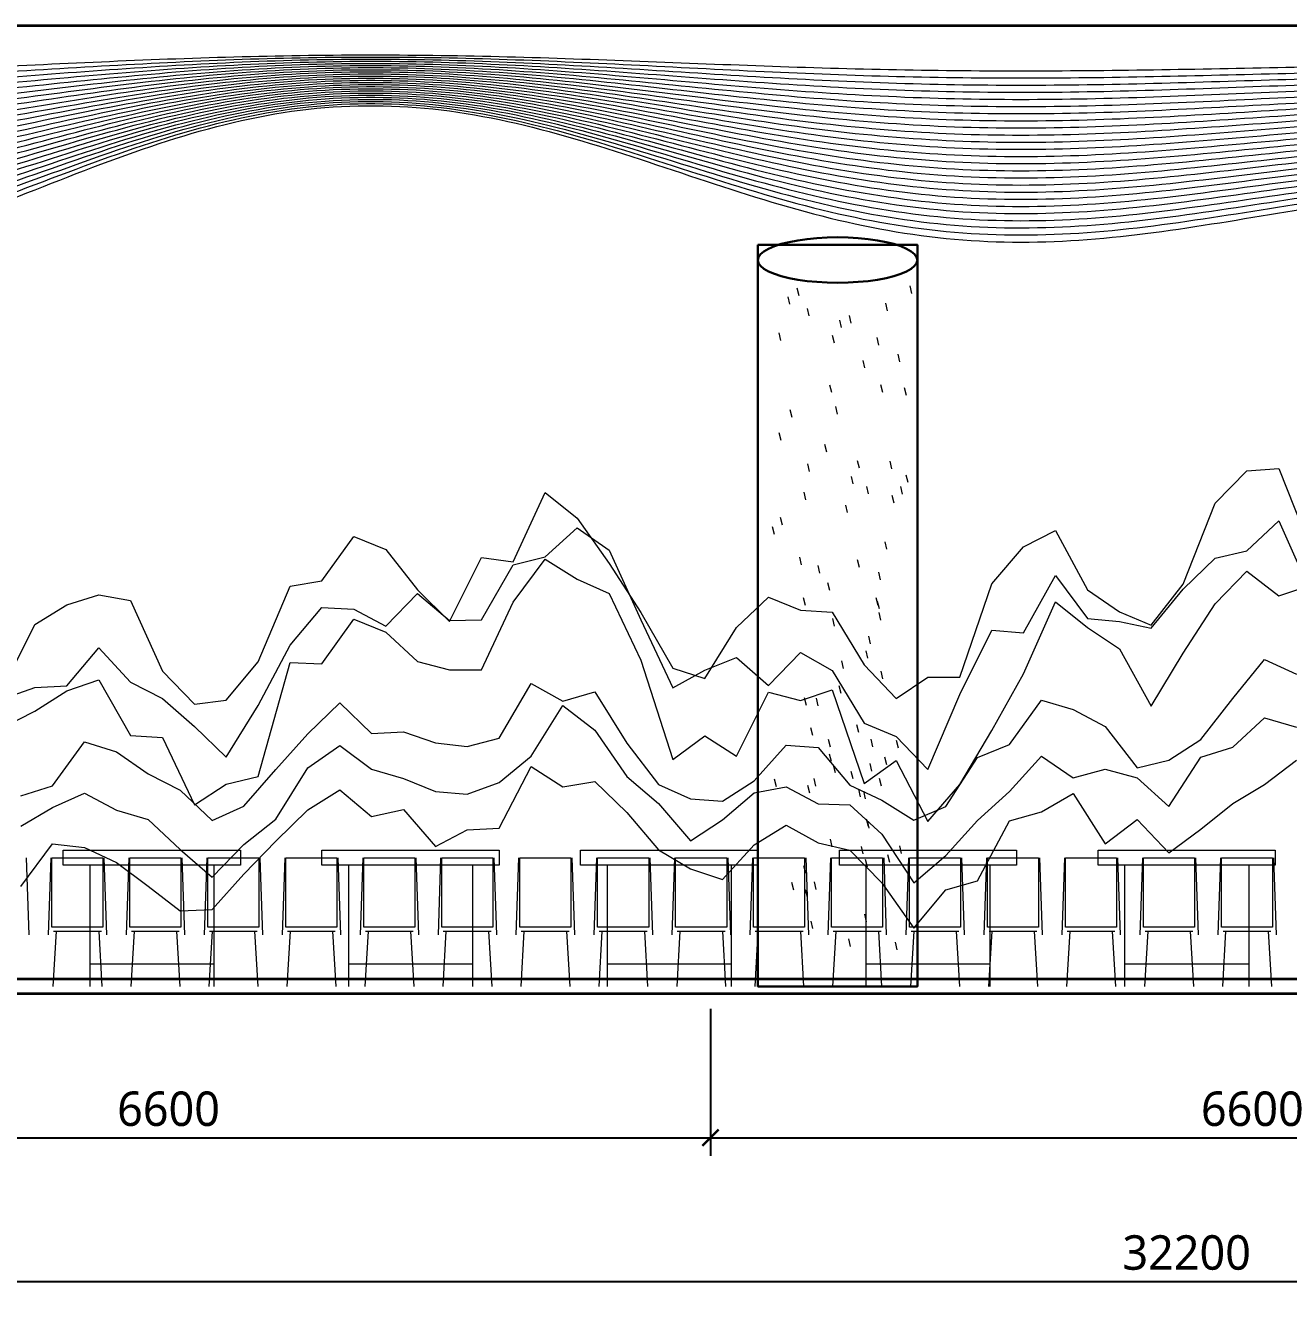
# Model space of a CAD drawing. Header units: millimetres. Extents: x -1800 to 33200, y -8500 to 38400.
# Drawn here: x 9029 to 16720, y 8338 to 16100 of the extents above; entities that cross this region are included whole.
import ezdxf

# ---------------------------------------------------------------- set-up
doc = ezdxf.new("R2010")
doc.units = ezdxf.units.MM
for name, color, linetype, lineweight in [('E-CEILING', 7, 'Continuous', 18), ('E-COLUMN', 7, 'Continuous', 30), ('E-DIM', 7, 'Continuous', 13), ('E-FURNITURE', 7, 'Continuous', 18), ('E-HATCH', 8, 'Continuous', 9), ('E-LANDSCAPE', 8, 'Continuous', 9), ('E-OUTLINE', 7, 'Continuous', 35)]:
    doc.layers.add(name, color=color, linetype=linetype, lineweight=lineweight)
doc.styles.add('CJK', font='NotoSansCJK-Regular.ttc')
doc.styles.add('OpenSansCondensed-Light', font='OpenSansCondensed-Light.ttf')
doc.dimstyles.new('EZDXF', dxfattribs={"dimtxt": 0.25, "dimasz": 0.175, "dimexe": 0.375, "dimexo": 0.125, "dimgap": 0.1, "dimtad": 1, "dimlfac": 100, "dimzin": 12, "dimdsep": 46, "dimtxsty": 'OpenSansCondensed-Light', "dimblk": 'ARCHTICK', "dimcen": 2.5, "dimazin": 3, "dimtfac": 0.5, "dimtmove": 2, "dimatfit": 3})

# ---------------------------------------------------------------- blocks, each defined once
blk = doc.blocks.new('_ARCHTICK')
at = {"color": 0, "linetype": 'BYBLOCK', "const_width": 0.15}
blk.add_lwpolyline([(-0.5, -0.5), (0.5, 0.5)], dxfattribs=at)

msp = doc.modelspace()

# ---------------------------------------------------------------- linework, layer by layer
at = {"layer": 'E-CEILING'}
for points in [[(259, 15961.7), (1066.1, 15916.9), (1873.3, 15896.5), (2680.5, 15884.6), (3487.6, 15873.3), (4294.8, 15856.6), (5101.9, 15834.4), (5909.1, 15812.5), (6716.2, 15800.1), (7523.4, 15804.8), (8330.6, 15828.2), (9137.7, 15863.3), (9944.9, 15897.7), (10752, 15918.3), (11559.2, 15917.8), (12366.4, 15897.5), (13173.5, 15867.1), (13980.7, 15839.4), (14787.8, 15824.9), (15595, 15826.6), (16402.1, 15839.5), (17209.3, 15853.8), (18016.5, 15860.4), (18823.6, 15855.9), (19630.8, 15844), (20437.9, 15833.8), (21245.1, 15834.4), (22052.3, 15850.6), (22859.4, 15880.5), (23666.6, 15917.5), (24473.7, 15961.7)], [(259, 15961.7), (1066.1, 15902.8), (1873.3, 15876), (2680.5, 15860.3), (3487.6, 15845.4), (4294.8, 15823.5), (5101.9, 15794.3), (5909.1, 15765.5), (6716.2, 15749.1), (7523.4, 15755.4), (8330.6, 15786.1), (9137.7, 15832.3), (9944.9, 15877.5), (10752, 15904.7), (11559.2, 15904), (12366.4, 15877.3), (13173.5, 15837.2), (13980.7, 15800.9), (14787.8, 15781.8), (15595, 15784), (16402.1, 15800.9), (17209.3, 15819.7), (18016.5, 15828.5), (18823.6, 15822.5), (19630.8, 15806.9), (20437.9, 15793.5), (21245.1, 15794.2), (22052.3, 15815.5), (22859.4, 15854.9), (23666.6, 15903.5), (24473.7, 15961.7)], [(259, 15961.7), (1066.1, 15888.7), (1873.3, 15855.4), (2680.5, 15836), (3487.6, 15817.5), (4294.8, 15790.4), (5101.9, 15754.2), (5909.1, 15718.5), (6716.2, 15698.2), (7523.4, 15706), (8330.6, 15744), (9137.7, 15801.3), (9944.9, 15857.3), (10752, 15891), (11559.2, 15890.1), (12366.4, 15857.1), (13173.5, 15807.4), (13980.7, 15762.3), (14787.8, 15738.6), (15595, 15741.4), (16402.1, 15762.4), (17209.3, 15785.7), (18016.5, 15796.5), (18823.6, 15789.2), (19630.8, 15769.8), (20437.9, 15753.1), (21245.1, 15754.1), (22052.3, 15780.5), (22859.4, 15829.3), (23666.6, 15889.6), (24473.7, 15961.7)], [(259, 15961.7), (1066.1, 15874.6), (1873.3, 15834.9), (2680.5, 15811.7), (3487.6, 15789.6), (4294.8, 15757.3), (5101.9, 15714.1), (5909.1, 15671.4), (6716.2, 15647.3), (7523.4, 15656.6), (8330.6, 15701.9), (9137.7, 15770.3), (9944.9, 15837.1), (10752, 15877.3), (11559.2, 15876.3), (12366.4, 15836.9), (13173.5, 15777.6), (13980.7, 15723.8), (14787.8, 15695.5), (15595, 15698.8), (16402.1, 15723.9), (17209.3, 15751.7), (18016.5, 15764.6), (18823.6, 15755.8), (19630.8, 15732.7), (20437.9, 15712.8), (21245.1, 15714), (22052.3, 15745.5), (22859.4, 15803.7), (23666.6, 15875.6), (24473.7, 15961.7)], [(259, 15961.7), (1066.1, 15860.4), (1873.3, 15814.3), (2680.5, 15787.4), (3487.6, 15761.8), (4294.8, 15724.2), (5101.9, 15674), (5909.1, 15624.4), (6716.2, 15596.3), (7523.4, 15607.1), (8330.6, 15659.9), (9137.7, 15739.3), (9944.9, 15817), (10752, 15863.6), (11559.2, 15862.4), (12366.4, 15816.6), (13173.5, 15747.8), (13980.7, 15685.2), (14787.8, 15652.4), (15595, 15656.2), (16402.1, 15685.4), (17209.3, 15717.7), (18016.5, 15732.7), (18823.6, 15722.5), (19630.8, 15695.7), (20437.9, 15672.5), (21245.1, 15673.9), (22052.3, 15710.5), (22859.4, 15778.1), (23666.6, 15861.7), (24473.7, 15961.7)], [(259, 15961.7), (1066.1, 15846.3), (1873.3, 15793.8), (2680.5, 15763.1), (3487.6, 15733.9), (4294.8, 15691.1), (5101.9, 15633.9), (5909.1, 15577.4), (6716.2, 15545.4), (7523.4, 15557.7), (8330.6, 15617.8), (9137.7, 15708.3), (9944.9, 15796.8), (10752, 15850), (11559.2, 15848.6), (12366.4, 15796.4), (13173.5, 15717.9), (13980.7, 15646.7), (14787.8, 15609.3), (15595, 15613.6), (16402.1, 15646.8), (17209.3, 15683.7), (18016.5, 15700.8), (18823.6, 15689.1), (19630.8, 15658.6), (20437.9, 15632.2), (21245.1, 15633.8), (22052.3, 15675.5), (22859.4, 15752.5), (23666.6, 15847.8), (24473.7, 15961.7)], [(259, 15961.7), (1066.1, 15832.2), (1873.3, 15773.2), (2680.5, 15738.9), (3487.6, 15706), (4294.8, 15658), (5101.9, 15593.8), (5909.1, 15530.4), (6716.2, 15494.5), (7523.4, 15508.3), (8330.6, 15575.7), (9137.7, 15677.3), (9944.9, 15776.6), (10752, 15836.3), (11559.2, 15834.8), (12366.4, 15776.2), (13173.5, 15688.1), (13980.7, 15608.2), (14787.8, 15566.2), (15595, 15571.1), (16402.1, 15608.3), (17209.3, 15649.7), (18016.5, 15668.8), (18823.6, 15655.7), (19630.8, 15621.5), (20437.9, 15591.9), (21245.1, 15593.6), (22052.3, 15640.4), (22859.4, 15726.9), (23666.6, 15833.8), (24473.7, 15961.7)], [(259, 15961.7), (1066.1, 15818.1), (1873.3, 15752.7), (2680.5, 15714.6), (3487.6, 15678.1), (4294.8, 15624.9), (5101.9, 15553.7), (5909.1, 15483.4), (6716.2, 15443.5), (7523.4, 15458.8), (8330.6, 15533.6), (9137.7, 15646.2), (9944.9, 15756.4), (10752, 15822.6), (11559.2, 15820.9), (12366.4, 15756), (13173.5, 15658.3), (13980.7, 15569.6), (14787.8, 15523.1), (15595, 15528.5), (16402.1, 15569.8), (17209.3, 15615.6), (18016.5, 15636.9), (18823.6, 15622.4), (19630.8, 15584.4), (20437.9, 15551.6), (21245.1, 15553.5), (22052.3, 15605.4), (22859.4, 15701.3), (23666.6, 15819.9), (24473.7, 15961.7)], [(259, 15961.7), (1066.1, 15804), (1873.3, 15732.1), (2680.5, 15690.3), (3487.6, 15650.3), (4294.8, 15591.8), (5101.9, 15513.6), (5909.1, 15436.3), (6716.2, 15392.6), (7523.4, 15409.4), (8330.6, 15491.6), (9137.7, 15615.2), (9944.9, 15736.2), (10752, 15809), (11559.2, 15807.1), (12366.4, 15735.7), (13173.5, 15628.5), (13980.7, 15531.1), (14787.8, 15480), (15595, 15485.9), (16402.1, 15531.3), (17209.3, 15581.6), (18016.5, 15605), (18823.6, 15589), (19630.8, 15547.3), (20437.9, 15511.3), (21245.1, 15513.4), (22052.3, 15570.4), (22859.4, 15675.7), (23666.6, 15805.9), (24473.7, 15961.7)], [(259, 15961.7), (1066.1, 15789.9), (1873.3, 15711.6), (2680.5, 15666), (3487.6, 15622.4), (4294.8, 15558.7), (5101.9, 15473.6), (5909.1, 15389.3), (6716.2, 15341.7), (7523.4, 15360), (8330.6, 15449.5), (9137.7, 15584.2), (9944.9, 15716.1), (10752, 15795.3), (11559.2, 15793.3), (12366.4, 15715.5), (13173.5, 15598.6), (13980.7, 15492.5), (14787.8, 15436.8), (15595, 15443.3), (16402.1, 15492.8), (17209.3, 15547.6), (18016.5, 15573), (18823.6, 15555.7), (19630.8, 15510.2), (20437.9, 15470.9), (21245.1, 15473.3), (22052.3, 15535.4), (22859.4, 15650.1), (23666.6, 15792), (24473.7, 15961.7)], [(259, 15961.7), (1066.1, 15775.7), (1873.3, 15691), (2680.5, 15641.7), (3487.6, 15594.5), (4294.8, 15525.6), (5101.9, 15433.5), (5909.1, 15342.3), (6716.2, 15290.7), (7523.4, 15310.6), (8330.6, 15407.4), (9137.7, 15553.2), (9944.9, 15695.9), (10752, 15781.6), (11559.2, 15779.4), (12366.4, 15695.3), (13173.5, 15568.8), (13980.7, 15454), (14787.8, 15393.7), (15595, 15400.7), (16402.1, 15454.2), (17209.3, 15513.6), (18016.5, 15541.1), (18823.6, 15522.3), (19630.8, 15473.1), (20437.9, 15430.6), (21245.1, 15433.1), (22052.3, 15500.4), (22859.4, 15624.5), (23666.6, 15778), (24473.7, 15961.7)], [(259, 15961.7), (1066.1, 15761.6), (1873.3, 15670.5), (2680.5, 15617.4), (3487.6, 15566.7), (4294.8, 15492.5), (5101.9, 15393.4), (5909.1, 15295.3), (6716.2, 15239.8), (7523.4, 15261.1), (8330.6, 15365.3), (9137.7, 15522.2), (9944.9, 15675.7), (10752, 15767.9), (11559.2, 15765.6), (12366.4, 15675.1), (13173.5, 15539), (13980.7, 15415.4), (14787.8, 15350.6), (15595, 15358.1), (16402.1, 15415.7), (17209.3, 15479.6), (18016.5, 15509.2), (18823.6, 15489), (19630.8, 15436.1), (20437.9, 15390.3), (21245.1, 15393), (22052.3, 15465.3), (22859.4, 15598.9), (23666.6, 15764.1), (24473.7, 15961.7)], [(259, 15961.7), (1066.1, 15747.5), (1873.3, 15650), (2680.5, 15593.1), (3487.6, 15538.8), (4294.8, 15459.4), (5101.9, 15353.3), (5909.1, 15248.3), (6716.2, 15188.9), (7523.4, 15211.7), (8330.6, 15323.2), (9137.7, 15491.2), (9944.9, 15655.5), (10752, 15754.3), (11559.2, 15751.7), (12366.4, 15654.8), (13173.5, 15509.2), (13980.7, 15376.9), (14787.8, 15307.5), (15595, 15315.6), (16402.1, 15377.2), (17209.3, 15445.6), (18016.5, 15477.3), (18823.6, 15455.6), (19630.8, 15399), (20437.9, 15350), (21245.1, 15352.9), (22052.3, 15430.3), (22859.4, 15573.3), (23666.6, 15750.2), (24473.7, 15961.7)], [(259, 15961.7), (1066.1, 15733.4), (1873.3, 15629.4), (2680.5, 15568.8), (3487.6, 15510.9), (4294.8, 15426.3), (5101.9, 15313.2), (5909.1, 15201.3), (6716.2, 15137.9), (7523.4, 15162.3), (8330.6, 15281.2), (9137.7, 15460.2), (9944.9, 15635.3), (10752, 15740.6), (11559.2, 15737.9), (12366.4, 15634.6), (13173.5, 15479.3), (13980.7, 15338.4), (14787.8, 15264.4), (15595, 15273), (16402.1, 15338.7), (17209.3, 15411.5), (18016.5, 15445.3), (18823.6, 15422.3), (19630.8, 15361.9), (20437.9, 15309.7), (21245.1, 15312.8), (22052.3, 15395.3), (22859.4, 15547.7), (23666.6, 15736.2), (24473.7, 15961.7)], [(259, 15961.7), (1066.1, 15719.3), (1873.3, 15608.9), (2680.5, 15544.5), (3487.6, 15483), (4294.8, 15393.2), (5101.9, 15273.1), (5909.1, 15154.2), (6716.2, 15087), (7523.4, 15112.8), (8330.6, 15239.1), (9137.7, 15429.2), (9944.9, 15615.2), (10752, 15726.9), (11559.2, 15724.1), (12366.4, 15614.4), (13173.5, 15449.5), (13980.7, 15299.8), (14787.8, 15221.3), (15595, 15230.4), (16402.1, 15300.2), (17209.3, 15377.5), (18016.5, 15413.4), (18823.6, 15388.9), (19630.8, 15324.8), (20437.9, 15269.4), (21245.1, 15272.6), (22052.3, 15360.3), (22859.4, 15522.1), (23666.6, 15722.3), (24473.7, 15961.7)], [(259, 15961.7), (1066.1, 15705.2), (1873.3, 15588.3), (2680.5, 15520.2), (3487.6, 15455.2), (4294.8, 15360.1), (5101.9, 15233), (5909.1, 15107.2), (6716.2, 15036.1), (7523.4, 15063.4), (8330.6, 15197), (9137.7, 15398.2), (9944.9, 15595), (10752, 15713.2), (11559.2, 15710.2), (12366.4, 15594.2), (13173.5, 15419.7), (13980.7, 15261.3), (14787.8, 15178.1), (15595, 15187.8), (16402.1, 15261.6), (17209.3, 15343.5), (18016.5, 15381.5), (18823.6, 15355.6), (19630.8, 15287.7), (20437.9, 15229.1), (21245.1, 15232.5), (22052.3, 15325.2), (22859.4, 15496.5), (23666.6, 15708.3), (24473.7, 15961.7)], [(259, 15961.7), (1066.1, 15691), (1873.3, 15567.8), (2680.5, 15495.9), (3487.6, 15427.3), (4294.8, 15327), (5101.9, 15192.9), (5909.1, 15060.2), (6716.2, 14985.1), (7523.4, 15014), (8330.6, 15154.9), (9137.7, 15367.2), (9944.9, 15574.8), (10752, 15699.6), (11559.2, 15696.4), (12366.4, 15573.9), (13173.5, 15389.8), (13980.7, 15222.7), (14787.8, 15135), (15595, 15145.2), (16402.1, 15223.1), (17209.3, 15309.5), (18016.5, 15349.6), (18823.6, 15322.2), (19630.8, 15250.6), (20437.9, 15188.8), (21245.1, 15192.4), (22052.3, 15290.2), (22859.4, 15470.9), (23666.6, 15694.4), (24473.7, 15961.7)], [(259, 15961.7), (1066.1, 15676.9), (1873.3, 15547.2), (2680.5, 15471.6), (3487.6, 15399.4), (4294.8, 15293.9), (5101.9, 15152.8), (5909.1, 15013.2), (6716.2, 14934.2), (7523.4, 14964.6), (8330.6, 15112.9), (9137.7, 15336.2), (9944.9, 15554.6), (10752, 15685.9), (11559.2, 15682.5), (12366.4, 15553.7), (13173.5, 15360), (13980.7, 15184.2), (14787.8, 15091.9), (15595, 15102.6), (16402.1, 15184.6), (17209.3, 15275.5), (18016.5, 15317.6), (18823.6, 15288.9), (19630.8, 15213.5), (20437.9, 15148.4), (21245.1, 15152.3), (22052.3, 15255.2), (22859.4, 15445.3), (23666.6, 15680.5), (24473.7, 15961.7)], [(259, 15961.7), (1066.1, 15662.8), (1873.3, 15526.7), (2680.5, 15447.3), (3487.6, 15371.6), (4294.8, 15260.8), (5101.9, 15112.7), (5909.1, 14966.2), (6716.2, 14883.3), (7523.4, 14915.1), (8330.6, 15070.8), (9137.7, 15305.2), (9944.9, 15534.5), (10752, 15672.2), (11559.2, 15668.7), (12366.4, 15533.5), (13173.5, 15330.2), (13980.7, 15145.7), (14787.8, 15048.8), (15595, 15060.1), (16402.1, 15146.1), (17209.3, 15241.5), (18016.5, 15285.7), (18823.6, 15255.5), (19630.8, 15176.5), (20437.9, 15108.1), (21245.1, 15112.2), (22052.3, 15220.2), (22859.4, 15419.7), (23666.6, 15666.5), (24473.7, 15961.7)], [(259, 15961.7), (1066.1, 15648.7), (1873.3, 15506.1), (2680.5, 15423), (3487.6, 15343.7), (4294.8, 15227.7), (5101.9, 15072.6), (5909.1, 14919.1), (6716.2, 14832.3), (7523.4, 14865.7), (8330.6, 15028.7), (9137.7, 15274.2), (9944.9, 15514.3), (10752, 15658.6), (11559.2, 15654.9), (12366.4, 15513.3), (13173.5, 15300.4), (13980.7, 15107.1), (14787.8, 15005.7), (15595, 15017.5), (16402.1, 15107.5), (17209.3, 15207.4), (18016.5, 15253.8), (18823.6, 15222.2), (19630.8, 15139.4), (20437.9, 15067.8), (21245.1, 15072), (22052.3, 15185.2), (22859.4, 15394.1), (23666.6, 15652.6), (24473.7, 15961.7)], [(259, 15961.7), (1066.1, 15634.6), (1873.3, 15485.6), (2680.5, 15398.8), (3487.6, 15315.8), (4294.8, 15194.6), (5101.9, 15032.5), (5909.1, 14872.1), (6716.2, 14781.4), (7523.4, 14816.3), (8330.6, 14986.6), (9137.7, 15243.1), (9944.9, 15494.1), (10752, 15644.9), (11559.2, 15641), (12366.4, 15493), (13173.5, 15270.5), (13980.7, 15068.6), (14787.8, 14962.6), (15595, 14974.9), (16402.1, 15069), (17209.3, 15173.4), (18016.5, 15221.8), (18823.6, 15188.8), (19630.8, 15102.3), (20437.9, 15027.5), (21245.1, 15031.9), (22052.3, 15150.1), (22859.4, 15368.5), (23666.6, 15638.6), (24473.7, 15961.7)], [(259, 15961.7), (1066.1, 15620.5), (1873.3, 15465), (2680.5, 15374.5), (3487.6, 15287.9), (4294.8, 15161.5), (5101.9, 14992.4), (5909.1, 14825.1), (6716.2, 14730.5), (7523.4, 14766.8), (8330.6, 14944.6), (9137.7, 15212.1), (9944.9, 15473.9), (10752, 15631.2), (11559.2, 15627.2), (12366.4, 15472.8), (13173.5, 15240.7), (13980.7, 15030), (14787.8, 14919.5), (15595, 14932.3), (16402.1, 15030.5), (17209.3, 15139.4), (18016.5, 15189.9), (18823.6, 15155.5), (19630.8, 15065.2), (20437.9, 14987.2), (21245.1, 14991.8), (22052.3, 15115.1), (22859.4, 15342.9), (23666.6, 15624.7), (24473.7, 15961.7)], [(259, 15961.7), (1066.1, 15606.3), (1873.3, 15444.5), (2680.5, 15350.2), (3487.6, 15260.1), (4294.8, 15128.4), (5101.9, 14952.3), (5909.1, 14778.1), (6716.2, 14679.5), (7523.4, 14717.4), (8330.6, 14902.5), (9137.7, 15181.1), (9944.9, 15453.7), (10752, 15617.5), (11559.2, 15613.4), (12366.4, 15452.6), (13173.5, 15210.9), (13980.7, 14991.5), (14787.8, 14876.3), (15595, 14889.7), (16402.1, 14992), (17209.3, 15105.4), (18016.5, 15158), (18823.6, 15122.1), (19630.8, 15028.1), (20437.9, 14946.9), (21245.1, 14951.7), (22052.3, 15080.1), (22859.4, 15317.3), (23666.6, 15610.7), (24473.7, 15961.7)], [(259, 15961.7), (1066.1, 15592.2), (1873.3, 15424), (2680.5, 15325.9), (3487.6, 15232.2), (4294.8, 15095.3), (5101.9, 14912.2), (5909.1, 14731.1), (6716.2, 14628.6), (7523.4, 14668), (8330.6, 14860.4), (9137.7, 15150.1), (9944.9, 15433.6), (10752, 15603.9), (11559.2, 15599.5), (12366.4, 15432.4), (13173.5, 15181.1), (13980.7, 14953), (14787.8, 14833.2), (15595, 14847.1), (16402.1, 14953.5), (17209.3, 15071.4), (18016.5, 15126.1), (18823.6, 15088.8), (19630.8, 14991), (20437.9, 14906.6), (21245.1, 14911.5), (22052.3, 15045.1), (22859.4, 15291.7), (23666.6, 15596.8), (24473.7, 15961.7)], [(259, 15961.7), (1066.1, 15578.1), (1873.3, 15403.4), (2680.5, 15301.6), (3487.6, 15204.3), (4294.8, 15062.2), (5101.9, 14872.1), (5909.1, 14684.1), (6716.2, 14577.7), (7523.4, 14618.6), (8330.6, 14818.3), (9137.7, 15119.1), (9944.9, 15413.4), (10752, 15590.2), (11559.2, 15585.7), (12366.4, 15412.1), (13173.5, 15151.2), (13980.7, 14914.4), (14787.8, 14790.1), (15595, 14804.6), (16402.1, 14914.9), (17209.3, 15037.4), (18016.5, 15094.1), (18823.6, 15055.4), (19630.8, 14953.9), (20437.9, 14866.3), (21245.1, 14871.4), (22052.3, 15010.1), (22859.4, 15266.1), (23666.6, 15582.9), (24473.7, 15961.7)]]:
    msp.add_spline(points, degree=3, dxfattribs=at)
at = {"layer": 'E-COLUMN'}
for points in [[(14459.8, 14671.1), (14455.6, 14653), (14443.2, 14635.3), (14422.8, 14618.2), (14394.7, 14602), (14359.4, 14586.9), (14317.6, 14573.3), (14269.8, 14561.4), (14217, 14551.3), (14160, 14543.3), (14099.9, 14537.5), (14037.6, 14534), (13974.2, 14532.8), (13910.8, 14534), (13848.5, 14537.5), (13788.4, 14543.3), (13731.4, 14551.3), (13678.6, 14561.4), (13630.8, 14573.3), (13589, 14586.9), (13553.7, 14602), (13525.6, 14618.2), (13505.2, 14635.3), (13492.8, 14653), (13488.6, 14671.1), (13492.8, 14689.1), (13505.2, 14706.9), (13525.6, 14724), (13553.7, 14740.2), (13589, 14755.3), (13630.8, 14768.9), (13678.6, 14780.8), (13731.4, 14790.8), (13788.4, 14798.8), (13848.5, 14804.7), (13910.8, 14808.2), (13974.2, 14809.4), (14037.6, 14808.2), (14099.9, 14804.7), (14160, 14798.8), (14217, 14790.8), (14269.8, 14780.8), (14317.6, 14768.9), (14359.4, 14755.3), (14394.7, 14740.2), (14422.8, 14724), (14443.2, 14706.9), (14455.6, 14689.1), (14459.8, 14671.1)], [(13488.6, 14763.3), (14459.8, 14763.3), (14459.8, 10246.1), (13488.6, 10246.1)]]:
    msp.add_lwpolyline(points, close=True, dxfattribs=at)
at = {"layer": 'E-FURNITURE'}
for p, q in [((9032, 11029.7), (9048.2, 10559.5)), ((9183, 11029.7), (9166.9, 10559.5)), ((9506.8, 11029.7), (9523, 10559.5)), ((9657.8, 11029.7), (9641.7, 10559.5)), ((9981.6, 11029.7), (9997.8, 10559.5)), ((10132.6, 11029.7), (10116.5, 10559.5)), ((10456.4, 11029.7), (10472.6, 10559.5)), ((10607.4, 11029.7), (10591.3, 10559.5)), ((10931.2, 11029.7), (10947.4, 10559.5)), ((11082.2, 11029.7), (11066.1, 10559.5)), ((11406, 11029.7), (11422.2, 10559.5)), ((11557, 11029.7), (11540.9, 10559.5)), ((11880.8, 11029.7), (11897, 10559.5)), ((12031.8, 11029.7), (12015.7, 10559.5)), ((12355.6, 11029.7), (12371.7, 10559.5)), ((12506.6, 11029.7), (12490.4, 10559.5)), ((12830.4, 11029.7), (12846.5, 10559.5)), ((12981.4, 11029.7), (12965.2, 10559.5)), ((13305.2, 11029.7), (13321.3, 10559.5)), ((13456.2, 11029.7), (13440, 10559.5)), ((13780, 11029.7), (13796.1, 10559.5)), ((13931, 11029.7), (13914.8, 10559.5)), ((14254.8, 11029.7), (14270.9, 10559.5)), ((14405.8, 11029.7), (14389.6, 10559.5)), ((14729.6, 11029.7), (14745.7, 10559.5)), ((14880.6, 11029.7), (14864.4, 10559.5)), ((15204.4, 11029.7), (15220.5, 10559.5)), ((15355.4, 11029.7), (15339.2, 10559.5)), ((15679.2, 11029.7), (15695.3, 10559.5)), ((15830.2, 11029.7), (15814, 10559.5)), ((16154, 11029.7), (16170.1, 10559.5)), ((16305, 11029.7), (16288.8, 10559.5)), ((16628.8, 11029.7), (16644.9, 10559.5)), ((9420.4, 10983.6), (9420.4, 10246.1)), ((10175.8, 10983.6), (10175.8, 10246.1)), ((10995.9, 10983.6), (10995.9, 10246.1)), ((11751.3, 10983.6), (11751.3, 10246.1)), ((12571.4, 10983.6), (12571.4, 10246.1)), ((13326.7, 10983.6), (13326.7, 10246.1)), ((14146.8, 10983.6), (14146.8, 10246.1)), ((14902.2, 10983.6), (14902.2, 10246.1)), ((15722.3, 10983.6), (15722.3, 10246.1)), ((16477.7, 10983.6), (16477.7, 10246.1)), ((9215.4, 10583), (9196, 10246.1)), ((9199.2, 10583), (9490.6, 10583)), ((9474.4, 10583), (9493.8, 10246.1)), ((9690.2, 10583), (9670.8, 10246.1)), ((9674, 10583), (9965.4, 10583)), ((9949.2, 10583), (9968.6, 10246.1)), ((10165, 10583), (10145.6, 10246.1)), ((10148.8, 10583), (10440.2, 10583)), ((10424, 10583), (10443.4, 10246.1)), ((10639.8, 10583), (10620.4, 10246.1)), ((10623.6, 10583), (10915, 10583)), ((10898.8, 10583), (10918.2, 10246.1)), ((11114.6, 10583), (11095.2, 10246.1)), ((11098.4, 10583), (11389.8, 10583)), ((11373.6, 10583), (11393, 10246.1)), ((11589.4, 10583), (11570, 10246.1)), ((11573.2, 10583), (11864.6, 10583)), ((11848.4, 10583), (11867.8, 10246.1)), ((12064.2, 10583), (12044.8, 10246.1)), ((12048, 10583), (12339.4, 10583)), ((12323.2, 10583), (12342.6, 10246.1)), ((12539, 10583), (12519.6, 10246.1)), ((12522.8, 10583), (12814.2, 10583)), ((12798, 10583), (12817.4, 10246.1)), ((13013.8, 10583), (12994.4, 10246.1)), ((12997.6, 10583), (13289, 10583)), ((13272.8, 10583), (13292.2, 10246.1)), ((13488.6, 10583), (13469.2, 10246.1)), ((13472.4, 10583), (13763.8, 10583)), ((13747.6, 10583), (13767, 10246.1)), ((13963.4, 10583), (13944, 10246.1)), ((13947.2, 10583), (14238.6, 10583)), ((14222.4, 10583), (14241.8, 10246.1)), ((14438.2, 10583), (14418.8, 10246.1)), ((14422, 10583), (14713.4, 10583)), ((14697.2, 10583), (14716.6, 10246.1)), ((14913, 10583), (14893.6, 10246.1)), ((14896.8, 10583), (15188.2, 10583)), ((15172, 10583), (15191.4, 10246.1)), ((15387.8, 10583), (15368.4, 10246.1)), ((15371.6, 10583), (15663, 10583)), ((15646.8, 10583), (15666.2, 10246.1)), ((15862.6, 10583), (15843.2, 10246.1)), ((15846.4, 10583), (16137.8, 10583)), ((16121.6, 10583), (16141, 10246.1)), ((16337.4, 10583), (16318, 10246.1)), ((16321.2, 10583), (16612.6, 10583)), ((16596.4, 10583), (16615.8, 10246.1)), ((9420.4, 10384.4), (10175.8, 10384.4)), ((10995.9, 10384.4), (11751.3, 10384.4)), ((12571.4, 10384.4), (13326.7, 10384.4)), ((14146.8, 10384.4), (14902.2, 10384.4)), ((15722.3, 10384.4), (16477.7, 10384.4))]:
    msp.add_line(p, q, dxfattribs=at)
for points in [[(9189.5, 11029.7), (9500.3, 11029.7), (9500.3, 10606.5), (9189.5, 10606.5)], [(9258.6, 11075.8), (10337.7, 11075.8), (10337.7, 10983.6), (9258.6, 10983.6)], [(9664.3, 11029.7), (9975.1, 11029.7), (9975.1, 10606.5), (9664.3, 10606.5)], [(10139.1, 11029.7), (10449.9, 11029.7), (10449.9, 10606.5), (10139.1, 10606.5)], [(10613.9, 11029.7), (10924.7, 11029.7), (10924.7, 10606.5), (10613.9, 10606.5)], [(10834, 11075.8), (11913.1, 11075.8), (11913.1, 10983.6), (10834, 10983.6)], [(11088.7, 11029.7), (11399.5, 11029.7), (11399.5, 10606.5), (11088.7, 10606.5)], [(11563.5, 11029.7), (11874.3, 11029.7), (11874.3, 10606.5), (11563.5, 10606.5)], [(12038.3, 11029.7), (12349.1, 11029.7), (12349.1, 10606.5), (12038.3, 10606.5)], [(12409.5, 11075.8), (13488.6, 11075.8), (13488.6, 10983.6), (12409.5, 10983.6)], [(12513.1, 11029.7), (12823.9, 11029.7), (12823.9, 10606.5), (12513.1, 10606.5)], [(12987.9, 11029.7), (13298.7, 11029.7), (13298.7, 10606.5), (12987.9, 10606.5)], [(13462.7, 11029.7), (13773.5, 11029.7), (13773.5, 10606.5), (13462.7, 10606.5)], [(13937.5, 11029.7), (14248.3, 11029.7), (14248.3, 10606.5), (13937.5, 10606.5)], [(13985, 11075.8), (15064.1, 11075.8), (15064.1, 10983.6), (13985, 10983.6)], [(14412.3, 11029.7), (14723.1, 11029.7), (14723.1, 10606.5), (14412.3, 10606.5)], [(14887.1, 11029.7), (15197.9, 11029.7), (15197.9, 10606.5), (14887.1, 10606.5)], [(15361.9, 11029.7), (15672.7, 11029.7), (15672.7, 10606.5), (15361.9, 10606.5)], [(15560.5, 11075.8), (16639.5, 11075.8), (16639.5, 10983.6), (15560.5, 10983.6)], [(15836.7, 11029.7), (16147.5, 11029.7), (16147.5, 10606.5), (15836.7, 10606.5)], [(16311.5, 11029.7), (16622.3, 11029.7), (16622.3, 10606.5), (16311.5, 10606.5)]]:
    msp.add_lwpolyline(points, close=True, dxfattribs=at)
at = {"layer": 'E-HATCH'}
for p, q in [((13671.1, 14447.9), (13681.9, 14401.8)), ((13726.8, 14501.6), (13737.6, 14455.6)), ((14413.7, 14513.2), (14424.5, 14467.1)), ((13788.1, 14376.8), (13798.9, 14330.7)), ((14266.1, 14407.5), (14276.9, 14361.5)), ((13985.3, 14305.5), (13996.1, 14259.4)), ((14044.3, 14332.4), (14055, 14286.3)), ((13615.5, 14227.3), (13626.3, 14181.2)), ((13941.9, 14212.7), (13952.7, 14166.6)), ((14213.5, 14199.1), (14224.3, 14153)), ((14127.2, 14060), (14138, 14013.9)), ((14340.2, 14097.4), (14351, 14051.3)), ((13925.4, 13911.6), (13936.2, 13865.5)), ((14235.9, 13913.1), (14246.7, 13867)), ((14380.5, 13894.3), (14391.3, 13848.2)), ((13683.9, 13759.6), (13694.7, 13713.5)), ((13961.4, 13778.9), (13972.2, 13732.8)), ((13617, 13619.7), (13627.8, 13573.6)), ((13895.4, 13549.4), (13906.2, 13503.3)), ((13790.5, 13429.3), (13801.3, 13383.2)), ((14094.3, 13450.4), (14105.1, 13404.3)), ((14291.5, 13445.7), (14302.3, 13399.6)), ((14056.6, 13353), (14067.4, 13306.9)), ((14390.4, 13363.4), (14401.2, 13317.3)), ((14149.6, 13292.1), (14160.3, 13246)), ((14357.4, 13290.8), (14368.2, 13244.7)), ((13768.6, 13257.3), (13779.4, 13211.2)), ((14305, 13238.7), (14315.8, 13192.6)), ((14021.8, 13178.6), (14032.6, 13132.5)), ((13576.6, 13046.8), (13587.4, 13000.7)), ((13625, 13104.3), (13635.8, 13058.2)), ((14261.4, 12954.8), (14272.2, 12908.7)), ((13741.5, 12860.7), (13752.3, 12814.6)), ((13853.5, 12810.3), (13864.2, 12764.2)), ((14094.3, 12846.9), (14105.1, 12800.8)), ((14222.4, 12769.4), (14233.2, 12723.3)), ((13913.1, 12706.8), (13923.9, 12660.7)), ((13765.5, 12615), (13776.3, 12568.9)), ((14207.6, 12614.6), (14218.4, 12568.5)), ((14216, 12593.3), (14226.7, 12547.2)), ((14224.4, 12524.2), (14235.2, 12478.1)), ((13943.1, 12486.3), (13953.9, 12440.2)), ((14161.5, 12379.8), (14172.3, 12333.7)), ((14145.3, 12291.2), (14156.1, 12245.1)), ((13997, 12229.3), (14007.8, 12183.2)), ((14237.4, 12165.5), (14248.2, 12119.4)), ((13982.4, 12078.4), (13993.2, 12032.3)), ((13771.5, 12006), (13782.3, 11959.9)), ((13843.5, 12002.1), (13854.3, 11956)), ((13809.9, 11823), (13820.7, 11776.9)), ((14089.9, 11841.6), (14100.7, 11795.5)), ((13917.6, 11752), (13928.4, 11705.9)), ((14176.9, 11751.8), (14187.7, 11705.7)), ((14331.6, 11745.2), (14342.4, 11699.1)), ((13923.5, 11663.3), (13934.3, 11617.2)), ((14260.3, 11644.6), (14271.1, 11598.5)), ((13947.6, 11595.1), (13958.4, 11549)), ((14170.6, 11603.4), (14181.4, 11557.3)), ((13588.5, 11509.7), (13599.2, 11463.6)), ((13828.8, 11512.2), (13839.6, 11466.1)), ((14055.8, 11557.9), (14066.5, 11511.8)), ((14228.2, 11514.3), (14239, 11468.2)), ((13791.5, 11472.3), (13802.3, 11426.2)), ((14101.1, 11447.2), (14111.9, 11401.1)), ((14131, 11434.6), (14141.8, 11388.5)), ((14149.1, 11267.6), (14159.9, 11221.5)), ((14154.2, 11256.3), (14165, 11210.3)), ((13929.1, 11143), (13939.9, 11096.9)), ((14350.9, 11102.3), (14361.7, 11056.2)), ((14117.5, 11099), (14128.3, 11052.9)), ((14278.8, 11048.9), (14289.6, 11002.8)), ((13767.2, 10982.9), (13778, 10936.8)), ((14142.8, 11021.2), (14153.6, 10975.1)), ((13694.3, 10880.6), (13705.1, 10834.5)), ((13831.2, 10882.5), (13842, 10836.5)), ((13777.2, 10837.1), (13788, 10791)), ((13810.3, 10644.3), (13821.1, 10598.2)), ((14137.1, 10685.8), (14147.9, 10639.7)), ((14039.7, 10535.5), (14050.5, 10489.4)), ((14324.6, 10514.8), (14335.3, 10468.7))]:
    msp.add_line(p, q, dxfattribs=at)
at = {"layer": 'E-LANDSCAPE'}
for points in [[(8891.7, 12058), (9085.9, 12451.4), (9280.2, 12570.2), (9474.4, 12631.7), (9668.6, 12597.6), (9862.9, 12166.1), (10057.1, 11966.3), (10251.3, 11990), (10445.6, 12222.3), (10639.8, 12684.7), (10834, 12717.1), (11028.3, 12986.6), (11222.5, 12906.8), (11416.8, 12661.8), (11611, 12469.6), (11805.2, 12859.3), (11999.5, 12833.4), (12193.7, 13254.7), (12387.9, 13098.8), (12582.2, 12822.1), (12776.4, 12524.6), (12970.6, 12185.3), (13164.9, 12122.5), (13359.1, 12433.3), (13553.4, 12617.2), (13747.6, 12537.4), (13941.8, 12526.1), (14136.1, 12204.2), (14330.3, 11999.4), (14524.5, 12130.2), (14718.8, 12129.2), (14913, 12698.4), (15107.2, 12924), (15301.5, 13022.6), (15495.7, 12661.2), (15689.9, 12528.4), (15884.2, 12446.1), (16078.4, 12696.1), (16272.7, 13189.6), (16466.9, 13386.1), (16661.1, 13400.9), (16855.4, 12909.1)], [(8891.7, 11997.8), (9085.9, 12067.6), (9280.2, 12077.1), (9474.4, 12308.6), (9668.6, 12100), (9862.9, 11999.7), (10057.1, 11829), (10251.3, 11642), (10445.6, 11957.8), (10639.8, 12324.2), (10834, 12554.3), (11028.3, 12544.1), (11222.5, 12440), (11416.8, 12638.8), (11611, 12474.4), (11805.2, 12478.6), (11999.5, 12814.3), (12193.7, 12862.4), (12387.9, 13040.4), (12582.2, 12904.5), (12776.4, 12480.1), (12970.6, 12065.3), (13164.9, 12172.2), (13359.1, 12249.7), (13553.4, 12078.1), (13747.6, 12280.1), (13941.8, 12171.1), (14136.1, 11848.9), (14330.3, 11769.1), (14524.5, 11566.6), (14718.8, 12023.4), (14913, 12417), (15107.2, 12400.8), (15301.5, 12749.4), (15495.7, 12486.5), (15689.9, 12469), (15884.2, 12427.8), (16078.4, 12666.8), (16272.7, 12855.1), (16466.9, 12899.2), (16661.1, 13081.8), (16855.4, 12643.4)], [(8891.7, 11824.2), (9085.9, 11922), (9280.2, 12047.4), (9474.4, 12114.4), (9668.6, 11773.5), (9862.9, 11763), (10057.1, 11352.3), (10251.3, 11477.1), (10445.6, 11523.8), (10639.8, 12219.1), (10834, 12211.7), (11028.3, 12483.8), (11222.5, 12403.5), (11416.8, 12225.6), (11611, 12175.2), (11805.2, 12174.8), (11999.5, 12587), (12193.7, 12848.1), (12387.9, 12727.3), (12582.2, 12639.2), (12776.4, 12233.6), (12970.6, 11628.2), (13164.9, 11773.4), (13359.1, 11647.7), (13553.4, 12037.8), (13747.6, 11987.7), (13941.8, 12052.2), (14136.1, 11482.5), (14330.3, 11621.8), (14524.5, 11250.9), (14718.8, 11476.3), (14913, 11805.4), (15107.2, 12149.3), (15301.5, 12588), (15495.7, 12433), (15689.9, 12301.5), (15884.2, 11953.5), (16078.4, 12277), (16272.7, 12577.4), (16466.9, 12774.7), (16661.1, 12624.9), (16855.4, 12689.7)], [(8999.6, 11407.6), (9193.8, 11468.4), (9388.1, 11735), (9582.3, 11675.6), (9776.5, 11540.1), (9970.8, 11441.7), (10165, 11256.2), (10359.2, 11344.3), (10553.5, 11567), (10747.7, 11785), (10942, 11974.2), (11136.2, 11786.8), (11330.4, 11796.5), (11524.7, 11730.4), (11718.9, 11706.8), (11913.1, 11759.2), (12107.4, 12091.3), (12301.6, 11984.2), (12495.8, 12040.1), (12690.1, 11728.5), (12884.3, 11475.9), (13078.6, 11387.9), (13272.8, 11373.9), (13467, 11498.6), (13661.3, 11716.4), (13855.5, 11701.8), (14049.7, 11471.9), (14244, 11380.9), (14438.2, 11259.3), (14632.4, 11342.7), (14826.7, 11641.2), (15020.9, 11719.8), (15215.1, 11989.3), (15409.4, 11932.5), (15603.6, 11830.3), (15797.9, 11577.6), (15992.1, 11624.1), (16186.3, 11750.7), (16380.6, 12000.1), (16574.8, 12236.5), (16769, 12148.7)], [(8999.6, 11222.5), (9193.8, 11335.3), (9388.1, 11423.9), (9582.3, 11319), (9776.5, 11263), (9970.8, 11080.8), (10165, 10912), (10359.2, 11109.9), (10553.5, 11263.9), (10747.7, 11577.3), (10942, 11714.3), (11136.2, 11569.6), (11330.4, 11512.5), (11524.7, 11433.5), (11718.9, 11417.9), (11913.1, 11487.4), (12107.4, 11648.7), (12301.6, 11957), (12495.8, 11808), (12690.1, 11524.3), (12884.3, 11359.6), (13078.6, 11133.6), (13272.8, 11260.8), (13467, 11424.9), (13661.3, 11462.3), (13855.5, 11358.5), (14049.7, 11352.7), (14244, 11172.7), (14438.2, 10877.1), (14632.4, 11044.2), (14826.7, 11257.2), (15020.9, 11433.8), (15215.1, 11648.4), (15409.4, 11517.1), (15603.6, 11569.9), (15797.9, 11517), (15992.1, 11341.9), (16186.3, 11641.5), (16380.6, 11703.3), (16574.8, 11881.9), (16769, 11825.4)], [(8999.6, 10854.7), (9193.8, 11114.8), (9388.1, 11092.1), (9582.3, 11000.8), (9776.5, 10856.7), (9970.8, 10706.5), (10165, 10714.4), (10359.2, 10929.7), (10553.5, 11130.7), (10747.7, 11321.4), (10942, 11443.1), (11136.2, 11280.4), (11330.4, 11322.8), (11524.7, 11098.4), (11718.9, 11199.3), (11913.1, 11209), (12107.4, 11585.8), (12301.6, 11461.3), (12495.8, 11494.1), (12690.1, 11304.4), (12884.3, 11077.3), (13078.6, 10961.9), (13272.8, 10897.8), (13467, 11108.2), (13661.3, 11227.6), (13855.5, 11120.5), (14049.7, 11075.2), (14244, 10877.9), (14438.2, 10599.8), (14632.4, 10833.5), (14826.7, 10889.2), (15020.9, 11255.4), (15215.1, 11309.7), (15409.4, 11420.8), (15603.6, 11115.3), (15797.9, 11262.9), (15992.1, 11060.7), (16186.3, 11203.9), (16380.6, 11359.9), (16574.8, 11475.3), (16769, 11623.6)]]:
    msp.add_lwpolyline(points, dxfattribs=at)
at = {"layer": 'E-OUTLINE'}
msp.add_line((0, 10292.2), (32200, 10292.2), dxfattribs=at)
msp.add_lwpolyline([(0, 16100), (32200, 16100), (32200, 10200), (0, 10200)], close=True, dxfattribs=at)

# ---------------------------------------------------------------- dimensions: what is measured, and where the dimension line sits
at = {"layer": 'E-DIM'}
for base, p1, p2 in [((0, 8448.4), (0, 10200), (32200, 10200)), ((6600, 9324.2), (6600, 10200), (13200, 10200)), ((13200, 9324.2), (13200, 10200), (19800, 10200))]:
    msp.add_linear_dim(base=base, p1=p1, p2=p2, dimstyle='EZDXF', override={"dimtxt": 210, "dimasz": 100, "dimexe": 110, "dimexo": 90, "dimgap": 70, "dimtad": 1, "dimdec": 0, "dimlfac": 1, "dimtxsty": 'CJK'}, dxfattribs=at).render()

doc.saveas('drawing.dxf')
